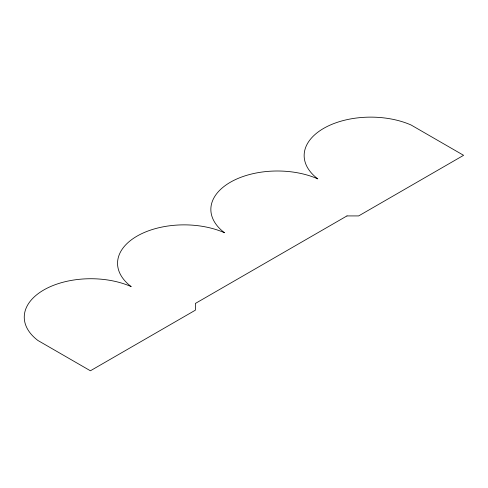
<?xml version="1.0" encoding="UTF-8"?>
<svg xmlns="http://www.w3.org/2000/svg" width="488" height="488" viewBox="0 0 488 488"><rect width="100%" height="100%" fill="white"/><g stroke="black" fill="none" stroke-linecap="round" stroke-linejoin="round"><path stroke-width="0.73" d="M346.974 215.922L195.365 303.451L195.365 310.185L90.402 370.782L37.918 340.484A66.563 38.43 0 0 1 43.749 289.988A66.563 38.43 0 0 1 131.217 286.621A66.563 38.43 0 0 1 137.049 236.119A66.563 38.43 0 0 1 224.517 232.752A66.563 38.43 0 0 1 230.348 182.25A66.563 38.43 0 0 1 317.816 178.889A66.563 38.43 0 0 1 323.648 128.387A66.563 38.43 0 0 1 411.116 125.019L463.6 155.318L358.637 215.922L346.974 215.922"/></g></svg>
